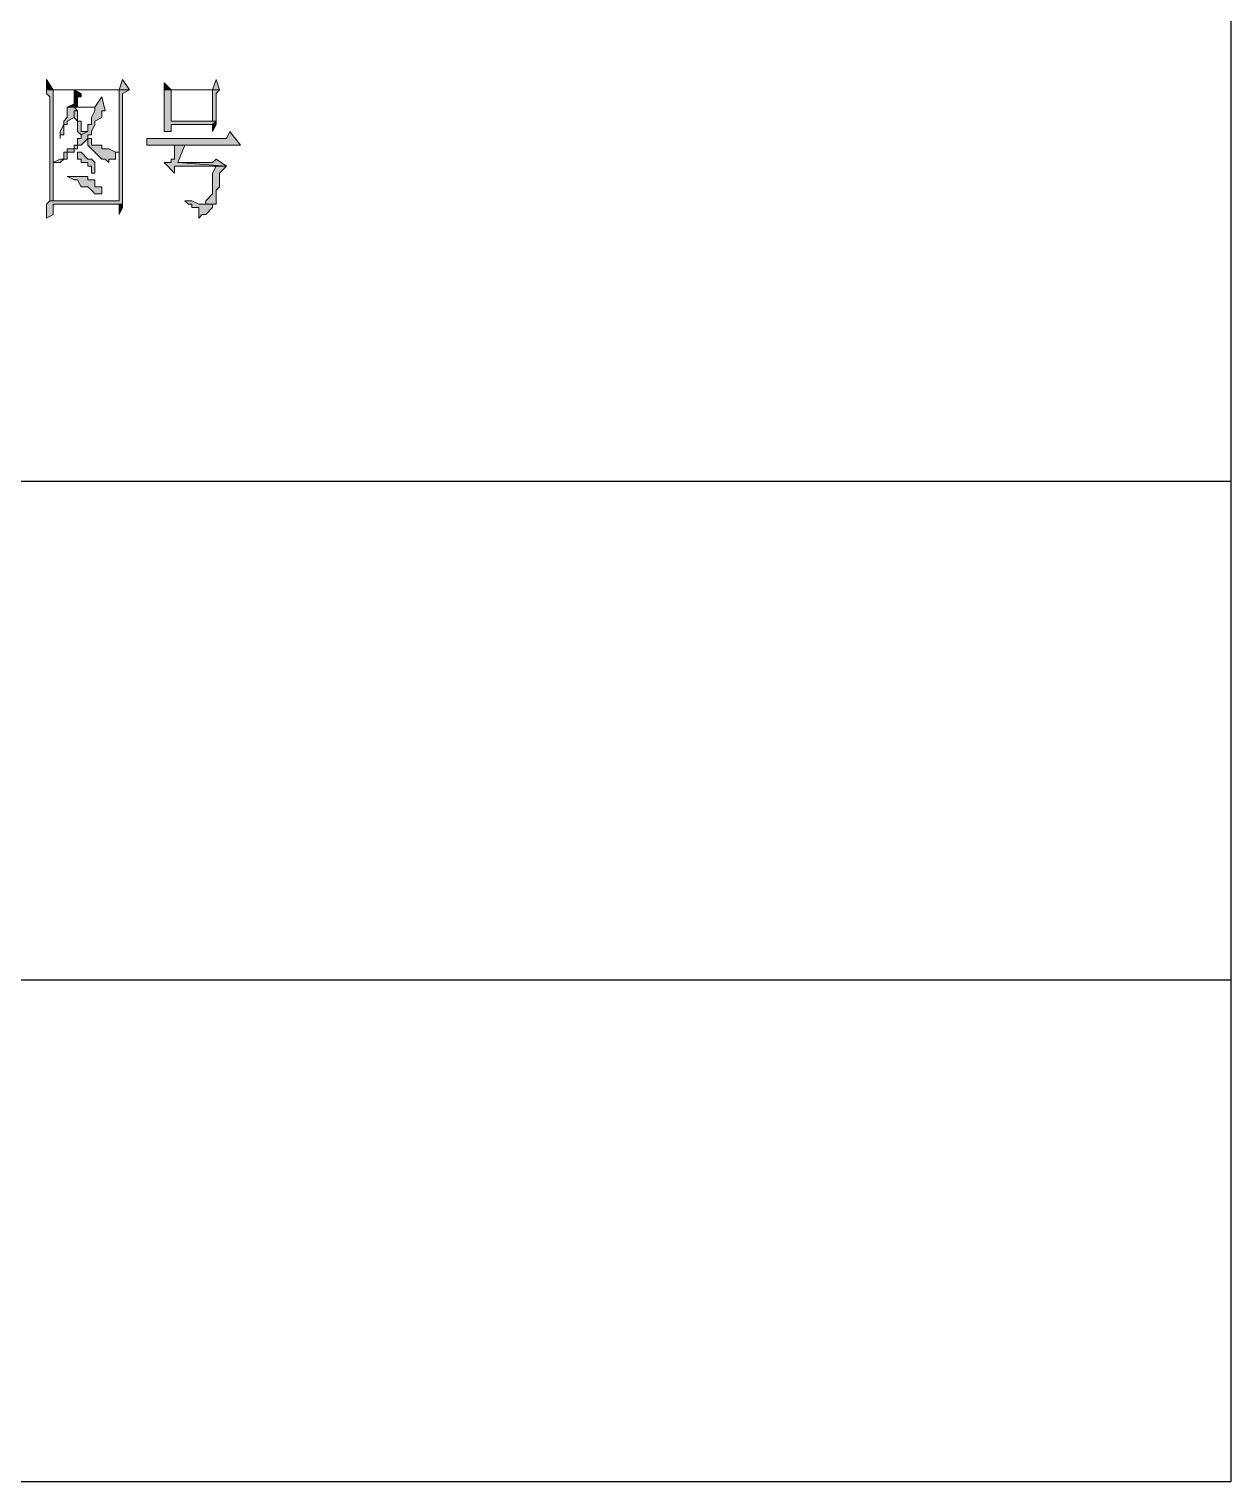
# Model space of a CAD drawing. Header units: millimetres. Extents: x 20 to 821, y 1 to 1134.
# Drawn here: x 758.7 to 821.2, y 0.5 to 76 of the extents above; entities that cross this region are included whole.
import ezdxf

# ---------------------------------------------------------------- set-up
doc = ezdxf.new("R2010")
doc.units = ezdxf.units.MM
doc.layers.add('1', color=7, linetype='Continuous')

msp = doc.modelspace()

# ---------------------------------------------------------------- hatches: boundary and pattern name
h = msp.add_hatch(color=0)
h.dxf.hatch_style = 2
h.paths.add_polyline_path([(759.6, 73.401732), (759.6, 72.861732), (759.96, 72.861732)])
h = msp.add_hatch(color=0)
h.dxf.hatch_style = 2
h.paths.add_polyline_path([(763.56, 73.401732), (763.38, 72.861732), (759.6, 72.861732), (759.6, 72.681732), (759.78, 72.501732), (759.78, 67.101732), (759.96, 67.101732), (759.96, 69.081732), (760.32, 69.081732), (759.96, 69.081732), (759.96, 72.861732), (763.92, 72.861732)])
h = msp.add_hatch(color=0)
h.dxf.hatch_style = 2
h.paths.add_polyline_path([(768.42, 73.401732), (768.24, 72.861732), (765.72, 72.861732), (765.72, 72.681732), (765.72, 70.701732), (766.08, 70.701732), (766.08, 71.061732), (768.24, 71.061732), (768.42, 71.241732), (766.08, 71.241732), (766.08, 72.861732), (768.24, 72.861732), (768.6, 72.861732)])
h = msp.add_hatch(color=0)
h.dxf.hatch_style = 2
h.paths.add_polyline_path([(763.92, 72.861732), (763.38, 72.861732), (763.38, 67.101732), (759.78, 67.101732), (759.6, 66.921732), (759.6, 66.201732), (759.96, 66.381732), (759.96, 66.921732), (763.38, 66.921732), (763.56, 66.921732), (763.56, 67.101732), (763.56, 72.681732)])
h = msp.add_hatch(color=0)
h.dxf.hatch_style = 2
h.paths.add_polyline_path([(762.48, 72.501732), (762.12, 71.961732), (760.68, 71.961732), (762.12, 71.961732), (762.12, 71.781732), (761.94, 71.421732), (761.94, 71.061732), (761.76, 71.061732), (761.76, 70.701732), (761.4, 70.521732), (761.4, 70.341732), (761.22, 70.341732), (761.22, 69.981732), (761.04, 69.981732), (761.04, 69.801732), (760.68, 69.801732), (760.68, 69.621732), (760.5, 69.621732), (760.5, 69.261732), (760.32, 69.261732), (759.96, 69.081732), (760.32, 69.081732), (760.5, 69.261732), (760.68, 69.261732), (760.68, 69.621732), (761.04, 69.621732), (761.04, 69.801732), (761.22, 69.801732), (761.22, 69.981732), (761.4, 69.981732), (761.76, 70.341732), (761.94, 70.341732), (761.76, 70.341732), (761.76, 70.521732), (761.94, 70.521732), (761.94, 70.701732), (762.12, 71.061732), (762.12, 71.241732), (762.48, 71.421732), (762.48, 71.781732), (762.66, 71.781732)])
h = msp.add_hatch(color=0)
h.dxf.hatch_style = 2
h.paths.add_polyline_path([(761.04, 72.861732), (761.04, 72.141732), (760.68, 71.961732), (761.22, 71.961732), (761.22, 72.141732), (761.22, 72.501732), (761.4, 72.501732), (761.4, 72.681732)])
h = msp.add_hatch(color=0)
h.dxf.hatch_style = 2
h.paths.add_polyline_path([(765.72, 73.221732), (765.72, 72.861732), (766.08, 72.861732)])
h = msp.add_hatch(color=0)
h.dxf.hatch_style = 2
h.paths.add_polyline_path([(768.6, 72.861732), (768.24, 72.861732), (768.24, 71.241732), (766.08, 71.241732), (768.42, 71.241732), (768.42, 72.681732)])
h = msp.add_hatch(color=0)
h.dxf.hatch_style = 2
h.paths.add_polyline_path([(760.68, 71.961732), (760.68, 71.421732), (760.5, 71.241732), (760.5, 71.061732), (760.32, 70.701732), (760.32, 70.341732), (760.32, 70.521732), (760.5, 70.521732), (760.5, 70.701732), (760.5, 71.061732), (760.68, 71.061732), (760.68, 71.241732), (761.04, 71.421732), (761.04, 71.781732), (761.22, 71.781732), (761.04, 71.961732), (762.12, 71.961732)])
h = msp.add_hatch(color=0)
h.dxf.hatch_style = 2
h.paths.add_polyline_path([(761.22, 71.781732), (761.04, 71.781732), (761.04, 71.421732), (761.22, 71.241732), (761.22, 70.701732), (761.4, 70.521732), (761.76, 70.701732), (761.4, 70.701732), (761.4, 71.061732), (761.4, 71.241732), (761.22, 71.241732)])
h = msp.add_hatch(color=0)
h.dxf.hatch_style = 2
h.paths.add_polyline_path([(768.42, 71.241732), (768.24, 71.061732), (768.24, 70.701732), (768.42, 71.061732)])
h = msp.add_hatch(color=0)
h.dxf.hatch_style = 2
h.paths.add_polyline_path([(761.94, 70.341732), (761.76, 70.341732), (761.76, 69.981732), (761.94, 69.801732), (762.12, 69.621732), (762.48, 69.261732), (762.66, 69.261732), (762.84, 69.081732), (762.84, 69.261732), (763.2, 69.261732), (763.2, 69.621732), (763.38, 69.621732), (763.2, 69.621732), (762.84, 69.801732), (762.66, 69.801732), (762.48, 69.801732), (762.48, 69.981732), (761.94, 69.981732)])
h = msp.add_hatch(color=0)
h.dxf.hatch_style = 2
h.paths.add_polyline_path([(769.14, 70.701732), (768.96, 70.341732), (764.82, 70.341732), (764.82, 69.981732), (769.68, 69.981732)])
h = msp.add_hatch(color=0)
h.dxf.hatch_style = 2
h.paths.add_polyline_path([(761.22, 69.621732), (761.22, 69.261732), (761.4, 69.261732), (761.4, 69.081732), (761.76, 69.081732), (761.76, 68.901732), (761.94, 68.901732), (761.94, 68.541732), (762.12, 68.541732), (762.12, 69.081732), (761.94, 69.261732), (761.76, 69.261732), (761.4, 69.621732)])
h = msp.add_hatch(color=0)
h.dxf.hatch_style = 2
h.paths.add_polyline_path([(766.8, 69.981732), (766.26, 69.981732), (766.26, 69.801732), (766.26, 69.261732), (766.08, 69.261732), (766.08, 69.081732), (765.72, 69.081732), (766.26, 68.541732), (766.26, 68.901732), (768.42, 68.901732), (768.96, 68.901732), (766.44, 69.081732)])
h = msp.add_hatch(color=0)
h.dxf.hatch_style = 2
h.paths.add_polyline_path([(768.42, 69.261732), (768.24, 69.081732), (766.44, 69.081732), (768.96, 68.901732)])
h = msp.add_hatch(color=0)
h.dxf.hatch_style = 2
h.paths.add_polyline_path([(768.96, 68.901732), (768.42, 68.901732), (768.24, 68.541732), (768.24, 67.461732), (767.88, 67.101732), (767.88, 66.921732), (767.7, 66.921732), (768.42, 66.921732), (768.42, 67.101732), (768.42, 67.641732), (768.6, 67.821732), (768.6, 68.181732), (768.6, 68.361732), (768.6, 68.541732)])
h = msp.add_hatch(color=0)
h.dxf.hatch_style = 2
h.paths.add_polyline_path([(760.68, 68.361732), (761.04, 68.181732), (761.22, 68.181732), (761.4, 67.821732), (761.76, 67.821732), (761.94, 67.641732), (762.12, 67.461732), (762.48, 67.461732), (762.48, 67.641732), (762.48, 67.821732), (762.12, 67.821732), (762.12, 68.181732), (761.94, 68.181732), (761.76, 68.181732), (761.76, 68.361732)])
h = msp.add_hatch(color=0)
h.dxf.hatch_style = 2
h.paths.add_polyline_path([(763.56, 66.921732), (763.38, 66.921732), (763.38, 66.381732), (763.56, 66.741732)])
h = msp.add_hatch(color=0)
h.dxf.hatch_style = 2
h.paths.add_polyline_path([(766.98, 67.101732), (766.8, 67.101732), (766.98, 66.921732), (767.16, 66.921732), (767.16, 66.741732), (767.52, 66.741732), (767.52, 66.381732), (767.52, 66.201732), (767.7, 66.381732), (767.88, 66.381732), (768.24, 66.741732), (768.24, 66.921732), (768.42, 66.921732), (767.52, 66.921732), (767.16, 67.101732)])
h = msp.add_hatch(color=0)
h.dxf.hatch_style = 2
h.paths.add_polyline_path([(769.86, 43.881732), (769.68, 43.881732)])
h = msp.add_hatch(color=0)
h.dxf.hatch_style = 2
h.paths.add_polyline_path([(766.98, 42.621732), (768.24, 42.621732)])
h = msp.add_hatch(color=0)
h.dxf.hatch_style = 2
h.paths.add_polyline_path([(766.98, 42.621732), (768.42, 42.621732), (768.24, 42.621732)])
h = msp.add_hatch(color=0)
h.dxf.hatch_style = 2
h.paths.add_polyline_path([(765, 41.181732), (764.82, 41.181732), (765.72, 41.181732)])
h = msp.add_hatch(color=0)
h.dxf.hatch_style = 2
h.paths.add_polyline_path([(765, 41.181732), (765.72, 41.181732)])
h = msp.add_hatch(color=0)
h.dxf.hatch_style = 2
h.paths.add_polyline_path([(774, 38.121732), (774.9, 38.121732)])
h = msp.add_hatch(color=0)
h.dxf.hatch_style = 2
h.paths.add_polyline_path([(774, 38.121732), (774.9, 38.121732)])
h = msp.add_hatch(color=0)
h.dxf.hatch_style = 2
h.paths.add_polyline_path([(766.26, 37.581732), (767.16, 37.581732)])
h = msp.add_hatch(color=0)
h.dxf.hatch_style = 2
h.paths.add_polyline_path([(766.26, 37.581732), (767.16, 37.581732)])
h = msp.add_hatch(color=0)
h.dxf.hatch_style = 2
h.paths.add_polyline_path([(771.48, 36.681732), (772.74, 36.681732)])
h = msp.add_hatch(color=0)
h.dxf.hatch_style = 2
h.paths.add_polyline_path([(771.48, 36.681732), (772.92, 36.681732), (772.74, 36.681732)])
h = msp.add_hatch(color=0)
h.dxf.hatch_style = 2
h.paths.add_polyline_path([(768.42, 35.781732), (769.86, 35.421732)])
h = msp.add_hatch(color=0)
h.dxf.hatch_style = 2
h.paths.add_polyline_path([(781.2, 36.141732), (781.2, 35.061732)])
h = msp.add_hatch(color=0)
h.dxf.hatch_style = 2
h.paths.add_polyline_path([(785.88, 36.141732), (785.88, 35.061732)])
h = msp.add_hatch(color=0)
h.dxf.hatch_style = 2
h.paths.add_polyline_path([(794.52, 36.141732), (794.52, 35.061732)])
h = msp.add_hatch(color=0)
h.dxf.hatch_style = 2
h.paths.add_polyline_path([(796.5, 36.141732), (796.5, 35.061732)])
h = msp.add_hatch(color=0)
h.dxf.hatch_style = 2
h.paths.add_polyline_path([(770.04, 35.421732), (770.4, 35.421732)])
h = msp.add_hatch(color=0)
h.dxf.hatch_style = 2
h.paths.add_polyline_path([(800.1, 35.061732), (800.1, 35.241732)])
h = msp.add_hatch(color=0)
h.dxf.hatch_style = 2
h.paths.add_polyline_path([(767.88, 34.701732), (769.86, 34.521732)])
h = msp.add_hatch(color=0)
h.dxf.hatch_style = 2
h.paths.add_polyline_path([(775.44, 11.661732), (776.16, 11.661732)])
h = msp.add_hatch(color=0)
h.dxf.hatch_style = 2
h.paths.add_polyline_path([(797.94, 7.881732), (798.48, 7.881732), (798.12, 7.881732)])
h = msp.add_hatch(color=0)
h.dxf.hatch_style = 2
h.paths.add_polyline_path([(794.52, 6.261732), (794.34, 6.261732), (795.06, 6.261732)])

# ---------------------------------------------------------------- linework, layer by layer
at = {"layer": '1', "color": 0, "lineweight": 25}
for points in [[(20.16, 1133.601732), (821.16, 1133.601732), (821.16, 0.501732), (20.16, 0.501732), (20.16, 1133.601732)], [(757.44, 52.521732), (821.16, 52.521732)], [(757.44, 26.601732), (821.16, 26.601732)]]:
    msp.add_lwpolyline(points, dxfattribs=at)
at = {"layer": '1', "color": 0, "lineweight": 5}
for points in [[(759.6, 73.401732), (759.6, 72.861732), (759.96, 72.861732), (759.6, 73.401732)], [(763.56, 73.401732), (763.38, 72.861732), (759.6, 72.861732), (759.6, 72.681732), (759.78, 72.501732), (759.78, 67.101732), (759.96, 67.101732), (759.96, 69.081732), (760.32, 69.081732), (759.96, 69.081732), (759.96, 72.861732), (763.92, 72.861732), (763.56, 73.401732)], [(768.42, 73.401732), (768.24, 72.861732), (765.72, 72.861732), (765.72, 72.681732), (765.72, 70.701732), (766.08, 70.701732), (766.08, 71.061732), (768.24, 71.061732), (768.42, 71.241732), (766.08, 71.241732), (766.08, 72.861732), (768.24, 72.861732), (768.6, 72.861732), (768.42, 73.401732)], [(763.92, 72.861732), (763.38, 72.861732), (763.38, 67.101732), (759.78, 67.101732), (759.6, 66.921732), (759.6, 66.201732), (759.96, 66.381732), (759.96, 66.921732), (763.38, 66.921732), (763.56, 66.921732), (763.56, 67.101732), (763.56, 72.681732), (763.92, 72.861732)], [(762.48, 72.501732), (762.12, 71.961732), (760.68, 71.961732), (762.12, 71.961732), (762.12, 71.781732), (761.94, 71.421732), (761.94, 71.061732), (761.76, 71.061732), (761.76, 70.701732), (761.4, 70.521732), (761.4, 70.341732), (761.22, 70.341732), (761.22, 69.981732), (761.04, 69.981732), (761.04, 69.801732), (760.68, 69.801732), (760.68, 69.621732), (760.5, 69.621732), (760.5, 69.261732), (760.32, 69.261732), (759.96, 69.081732), (760.32, 69.081732), (760.5, 69.261732), (760.68, 69.261732), (760.68, 69.621732), (761.04, 69.621732), (761.04, 69.801732), (761.22, 69.801732), (761.22, 69.981732), (761.4, 69.981732), (761.76, 70.341732), (761.94, 70.341732), (761.76, 70.341732), (761.76, 70.521732), (761.94, 70.521732), (761.94, 70.701732), (762.12, 71.061732), (762.12, 71.241732), (762.48, 71.421732), (762.48, 71.781732), (762.66, 71.781732), (762.48, 72.501732)], [(761.04, 72.861732), (761.04, 72.141732), (760.68, 71.961732), (761.22, 71.961732), (761.22, 72.141732), (761.22, 72.501732), (761.4, 72.501732), (761.4, 72.681732), (761.04, 72.861732)], [(765.72, 73.221732), (765.72, 72.861732), (766.08, 72.861732), (765.72, 73.221732)], [(768.6, 72.861732), (768.24, 72.861732), (768.24, 71.241732), (766.08, 71.241732), (768.42, 71.241732), (768.42, 72.681732), (768.6, 72.861732)], [(760.68, 71.961732), (760.68, 71.421732), (760.5, 71.241732), (760.5, 71.061732), (760.32, 70.701732), (760.32, 70.341732), (760.32, 70.521732), (760.5, 70.521732), (760.5, 70.701732), (760.5, 71.061732), (760.68, 71.061732), (760.68, 71.241732), (761.04, 71.421732), (761.04, 71.781732), (761.22, 71.781732), (761.04, 71.961732), (761.04, 71.961732), (762.12, 71.961732), (760.68, 71.961732)], [(761.22, 71.781732), (761.04, 71.781732), (761.04, 71.421732), (761.22, 71.241732), (761.22, 70.701732), (761.4, 70.521732), (761.76, 70.701732), (761.4, 70.701732), (761.4, 71.061732), (761.4, 71.241732), (761.22, 71.241732), (761.22, 71.781732)], [(768.42, 71.241732), (768.24, 71.061732), (768.24, 70.701732), (768.42, 71.061732), (768.42, 71.241732)], [(761.94, 70.341732), (761.76, 70.341732), (761.76, 69.981732), (761.94, 69.801732), (762.12, 69.621732), (762.48, 69.261732), (762.66, 69.261732), (762.84, 69.081732), (762.84, 69.261732), (763.2, 69.261732), (763.2, 69.621732), (763.38, 69.621732), (763.2, 69.621732), (762.84, 69.801732), (762.66, 69.801732), (762.66, 69.801732), (762.48, 69.801732), (762.48, 69.981732), (761.94, 69.981732), (761.94, 70.341732)], [(769.14, 70.701732), (768.96, 70.341732), (764.82, 70.341732), (764.82, 69.981732), (769.68, 69.981732), (769.14, 70.701732)], [(761.22, 69.621732), (761.22, 69.261732), (761.4, 69.261732), (761.4, 69.081732), (761.76, 69.081732), (761.76, 68.901732), (761.94, 68.901732), (761.94, 68.541732), (762.12, 68.541732), (762.12, 69.081732), (761.94, 69.261732), (761.76, 69.261732), (761.4, 69.621732), (761.22, 69.621732)], [(766.8, 69.981732), (766.26, 69.981732), (766.26, 69.801732), (766.26, 69.261732), (766.08, 69.261732), (766.08, 69.081732), (765.72, 69.081732), (766.26, 68.541732), (766.26, 68.901732), (768.42, 68.901732), (768.96, 68.901732), (766.44, 69.081732), (766.8, 69.981732)], [(768.42, 69.261732), (768.24, 69.081732), (766.44, 69.081732), (768.96, 68.901732), (768.42, 69.261732)], [(768.96, 68.901732), (768.42, 68.901732), (768.24, 68.541732), (768.24, 67.461732), (767.88, 67.101732), (767.88, 66.921732), (767.7, 66.921732), (768.42, 66.921732), (768.42, 67.101732), (768.42, 67.641732), (768.6, 67.821732), (768.6, 68.181732), (768.6, 68.361732), (768.6, 68.541732), (768.96, 68.901732)], [(760.68, 68.361732), (761.04, 68.181732), (761.22, 68.181732), (761.4, 67.821732), (761.76, 67.821732), (761.94, 67.641732), (762.12, 67.461732), (762.48, 67.461732), (762.48, 67.641732), (762.48, 67.821732), (762.12, 67.821732), (762.12, 68.181732), (761.94, 68.181732), (761.94, 68.181732), (761.76, 68.181732), (761.76, 68.361732), (760.68, 68.361732)], [(763.56, 66.921732), (763.38, 66.921732), (763.38, 66.381732), (763.56, 66.741732), (763.56, 66.921732)], [(766.98, 67.101732), (766.8, 67.101732), (766.98, 66.921732), (767.16, 66.921732), (767.16, 66.741732), (767.52, 66.741732), (767.52, 66.381732), (767.52, 66.201732), (767.7, 66.381732), (767.88, 66.381732), (768.24, 66.741732), (768.24, 66.921732), (768.42, 66.921732), (767.52, 66.921732), (767.16, 67.101732), (766.98, 67.101732)]]:
    msp.add_lwpolyline(points, dxfattribs=at)

doc.saveas('drawing.dxf')
